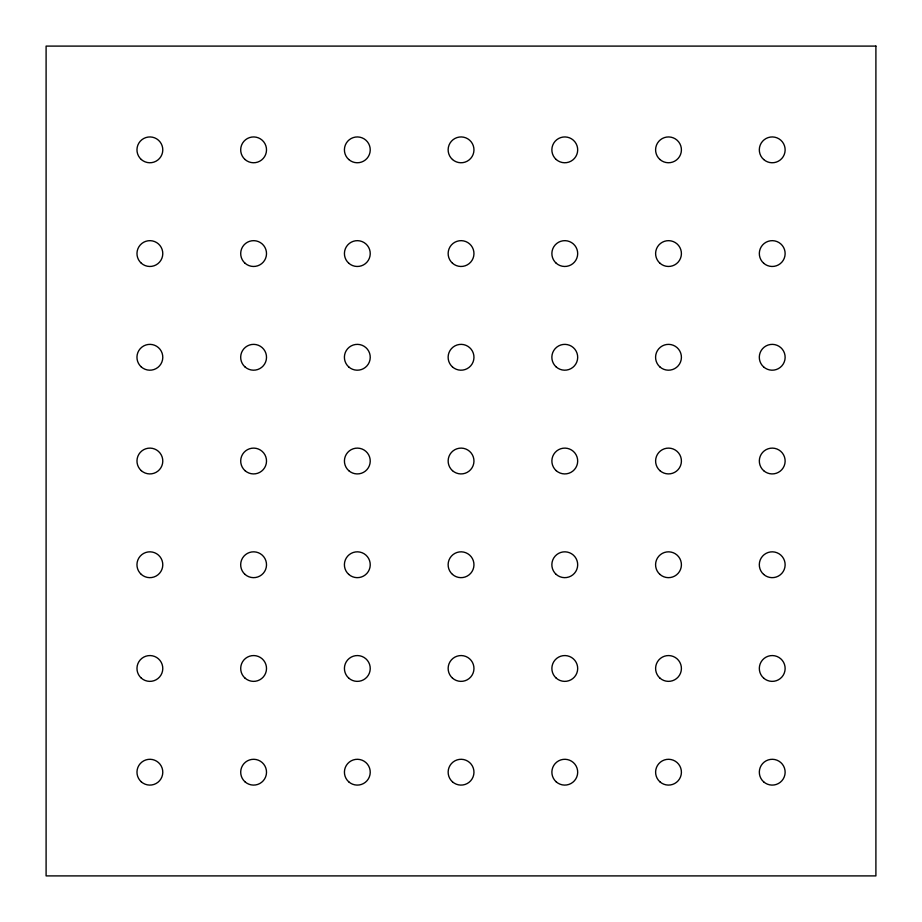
<?xml version="1.0" encoding="UTF-8"?>
<svg xmlns="http://www.w3.org/2000/svg" width="922" height="922" viewBox="0 0 922 922"><rect width="100%" height="100%" fill="white"/><g stroke="black" fill="none" stroke-linecap="round" stroke-linejoin="round"><path stroke-width="1.38" d="M875.9 46.1L46.1 46.1L46.1 875.9L875.9 875.9L875.9 46.1M141.308 159.506A12.908 12.908 0 0 0 162.526 152.43A12.908 12.908 0 0 0 145.803 137.597A12.908 12.908 0 0 0 141.308 159.506M141.308 263.219A12.908 12.908 0 0 0 162.526 256.155A12.908 12.908 0 0 0 145.803 241.322A12.908 12.908 0 0 0 141.308 263.219M141.297 366.944A12.92 12.92 0 0 0 162.526 359.88A12.92 12.92 0 0 0 145.791 345.024A12.92 12.92 0 0 0 141.297 366.944M141.308 470.669A12.908 12.908 0 0 0 162.526 463.605A12.908 12.908 0 0 0 145.803 448.772A12.908 12.908 0 0 0 141.308 470.669M141.297 574.406A12.92 12.92 0 0 0 162.526 567.33A12.92 12.92 0 0 0 145.791 552.485A12.92 12.92 0 0 0 141.297 574.406M141.308 678.119A12.908 12.908 0 0 0 162.526 671.055A12.908 12.908 0 0 0 145.803 656.222A12.908 12.908 0 0 0 141.308 678.119M141.308 781.844A12.908 12.908 0 0 0 162.526 774.78A12.908 12.908 0 0 0 145.803 759.947A12.908 12.908 0 0 0 141.308 781.844M245.033 159.506A12.908 12.908 0 0 0 266.251 152.43A12.908 12.908 0 0 0 249.528 137.597A12.908 12.908 0 0 0 245.033 159.506M245.033 263.219A12.908 12.908 0 0 0 266.251 256.155A12.908 12.908 0 0 0 249.528 241.322A12.908 12.908 0 0 0 245.033 263.219M245.022 366.944A12.92 12.92 0 0 0 266.251 359.88A12.92 12.92 0 0 0 249.505 345.024A12.92 12.92 0 0 0 245.022 366.944M245.033 470.669A12.908 12.908 0 0 0 266.251 463.605A12.908 12.908 0 0 0 249.528 448.772A12.908 12.908 0 0 0 245.033 470.669M245.022 574.406A12.92 12.92 0 0 0 266.251 567.33A12.92 12.92 0 0 0 249.505 552.485A12.92 12.92 0 0 0 245.022 574.406M245.033 678.119A12.908 12.908 0 0 0 266.251 671.055A12.908 12.908 0 0 0 249.528 656.222A12.908 12.908 0 0 0 245.033 678.119M245.033 781.844A12.908 12.908 0 0 0 266.251 774.78A12.908 12.908 0 0 0 249.528 759.947A12.908 12.908 0 0 0 245.033 781.844M348.758 159.506A12.908 12.908 0 0 0 369.976 152.43A12.908 12.908 0 0 0 353.253 137.597A12.908 12.908 0 0 0 348.758 159.506M348.758 263.219A12.908 12.908 0 0 0 369.976 256.155A12.908 12.908 0 0 0 353.253 241.322A12.908 12.908 0 0 0 348.758 263.219M348.747 366.944A12.92 12.92 0 0 0 369.976 359.88A12.92 12.92 0 0 0 353.23 345.024A12.92 12.92 0 0 0 348.747 366.944M348.758 470.669A12.908 12.908 0 0 0 369.976 463.605A12.908 12.908 0 0 0 353.253 448.772A12.908 12.908 0 0 0 348.758 470.669M348.747 574.406A12.92 12.92 0 0 0 369.976 567.33A12.92 12.92 0 0 0 353.23 552.485A12.92 12.92 0 0 0 348.747 574.406M348.758 678.119A12.908 12.908 0 0 0 369.976 671.055A12.908 12.908 0 0 0 353.253 656.222A12.908 12.908 0 0 0 348.758 678.119M348.758 781.844A12.908 12.908 0 0 0 369.976 774.78A12.908 12.908 0 0 0 353.253 759.947A12.908 12.908 0 0 0 348.758 781.844M452.483 159.506A12.908 12.908 0 0 0 473.701 152.43A12.908 12.908 0 0 0 456.966 137.597A12.908 12.908 0 0 0 452.483 159.506M452.483 263.219A12.908 12.908 0 0 0 473.701 256.155A12.908 12.908 0 0 0 456.966 241.322A12.908 12.908 0 0 0 452.483 263.219M452.472 366.944A12.92 12.92 0 0 0 473.701 359.88A12.92 12.92 0 0 0 456.955 345.024A12.92 12.92 0 0 0 452.472 366.944M452.483 470.669A12.908 12.908 0 0 0 473.701 463.605A12.908 12.908 0 0 0 456.966 448.772A12.908 12.908 0 0 0 452.483 470.669M452.472 574.406A12.92 12.92 0 0 0 473.701 567.33A12.92 12.92 0 0 0 456.955 552.485A12.92 12.92 0 0 0 452.472 574.406M452.483 678.119A12.908 12.908 0 0 0 473.701 671.055A12.908 12.908 0 0 0 456.966 656.222A12.908 12.908 0 0 0 452.483 678.119M452.483 781.844A12.908 12.908 0 0 0 473.701 774.78A12.908 12.908 0 0 0 456.966 759.947A12.908 12.908 0 0 0 452.483 781.844M556.208 159.506A12.908 12.908 0 0 0 577.426 152.43A12.908 12.908 0 0 0 560.703 137.597A12.908 12.908 0 0 0 556.208 159.506M556.208 263.219A12.908 12.908 0 0 0 577.426 256.155A12.908 12.908 0 0 0 560.703 241.322A12.908 12.908 0 0 0 556.208 263.219M556.197 366.944A12.92 12.92 0 0 0 577.426 359.88A12.92 12.92 0 0 0 560.691 345.024A12.92 12.92 0 0 0 556.197 366.944M556.208 470.669A12.908 12.908 0 0 0 577.426 463.605A12.908 12.908 0 0 0 560.703 448.772A12.908 12.908 0 0 0 556.208 470.669M556.197 574.406A12.92 12.92 0 0 0 577.426 567.33A12.92 12.92 0 0 0 560.691 552.485A12.92 12.92 0 0 0 556.197 574.406M556.208 678.119A12.908 12.908 0 0 0 577.426 671.055A12.908 12.908 0 0 0 560.703 656.222A12.908 12.908 0 0 0 556.208 678.119M556.208 781.844A12.908 12.908 0 0 0 577.426 774.78A12.908 12.908 0 0 0 560.703 759.947A12.908 12.908 0 0 0 556.208 781.844M659.945 159.506A12.908 12.908 0 0 0 681.151 152.43A12.908 12.908 0 0 0 664.428 137.597A12.908 12.908 0 0 0 659.945 159.506M659.945 263.219A12.908 12.908 0 0 0 681.151 256.155A12.908 12.908 0 0 0 664.428 241.322A12.908 12.908 0 0 0 659.945 263.219M659.922 366.944A12.92 12.92 0 0 0 681.151 359.88A12.92 12.92 0 0 0 664.416 345.024A12.92 12.92 0 0 0 659.922 366.944M659.945 470.669A12.908 12.908 0 0 0 681.151 463.605A12.908 12.908 0 0 0 664.428 448.772A12.908 12.908 0 0 0 659.945 470.669M659.922 574.406A12.92 12.92 0 0 0 681.151 567.33A12.92 12.92 0 0 0 664.416 552.485A12.92 12.92 0 0 0 659.922 574.406M659.945 678.119A12.908 12.908 0 0 0 681.151 671.055A12.908 12.908 0 0 0 664.428 656.222A12.908 12.908 0 0 0 659.945 678.119M659.945 781.844A12.908 12.908 0 0 0 681.151 774.78A12.908 12.908 0 0 0 664.428 759.947A12.908 12.908 0 0 0 659.945 781.844M763.658 159.506A12.908 12.908 0 0 0 784.876 152.43A12.908 12.908 0 0 0 768.153 137.597A12.908 12.908 0 0 0 763.658 159.506M763.658 263.219A12.908 12.908 0 0 0 784.876 256.155A12.908 12.908 0 0 0 768.153 241.322A12.908 12.908 0 0 0 763.658 263.219M763.647 366.944A12.92 12.92 0 0 0 784.876 359.88A12.92 12.92 0 0 0 768.141 345.024A12.92 12.92 0 0 0 763.647 366.944M763.658 470.669A12.908 12.908 0 0 0 784.876 463.605A12.908 12.908 0 0 0 768.153 448.772A12.908 12.908 0 0 0 763.658 470.669M763.647 574.406A12.92 12.92 0 0 0 784.876 567.33A12.92 12.92 0 0 0 768.141 552.485A12.92 12.92 0 0 0 763.647 574.406M763.658 678.119A12.908 12.908 0 0 0 784.876 671.055A12.908 12.908 0 0 0 768.153 656.222A12.908 12.908 0 0 0 763.658 678.119M763.658 781.844A12.908 12.908 0 0 0 784.876 774.78A12.908 12.908 0 0 0 768.153 759.947A12.908 12.908 0 0 0 763.658 781.844"/></g></svg>
